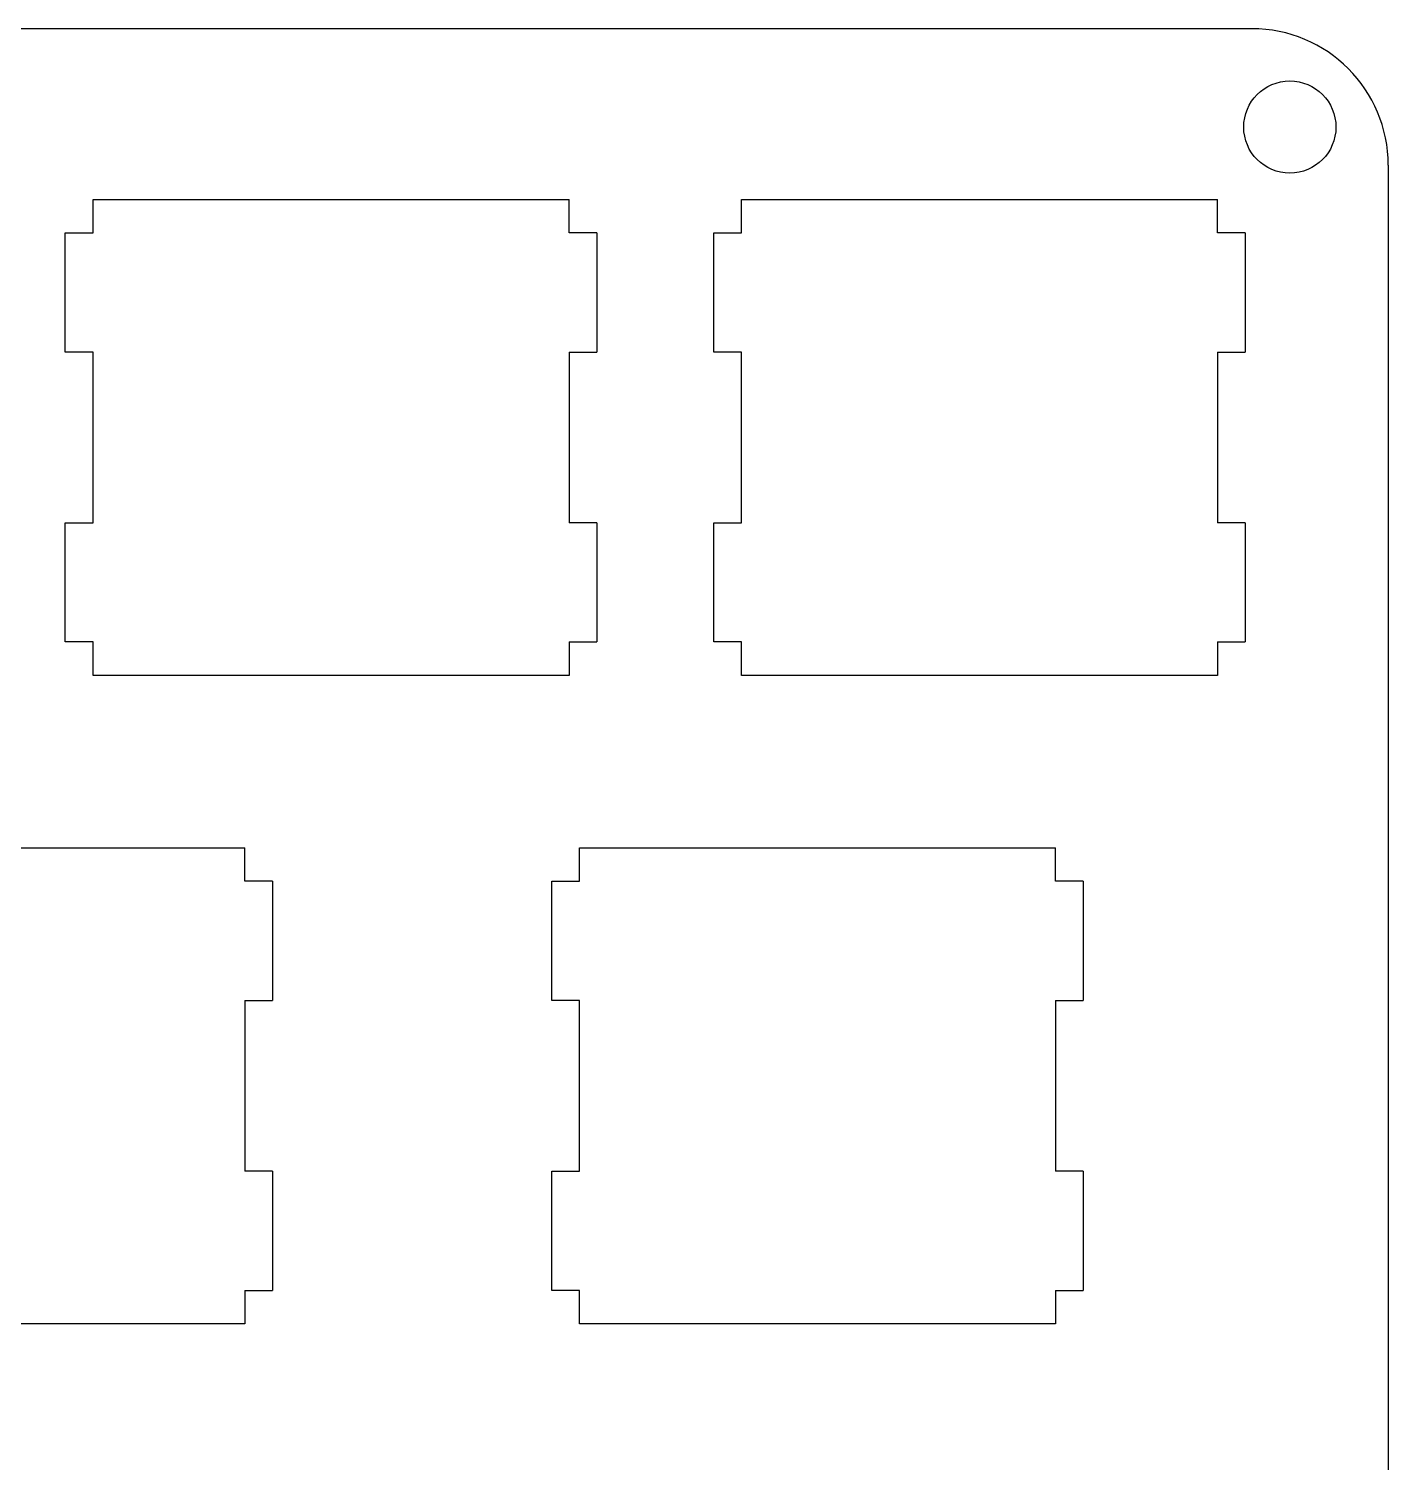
# Model space of a CAD drawing. Extents: x 14 to 304, y 9 to 109.
# Drawn here: x 264.24 to 304.07, y 67.31 to 109.31 of the extents above; entities that cross this region are included whole.
import ezdxf

# ---------------------------------------------------------------- set-up
doc = ezdxf.new("R2010")
doc.units = 0
doc.layers.add('LAYER_1', color=7, linetype='CONTINUOUS')

msp = doc.modelspace()

# ---------------------------------------------------------------- linework, layer by layer
at = {"layer": 'LAYER_1', "linetype": 'BYBLOCK'}
for p, q in [((300.07, 109.313), (39.626, 109.31)), ((304.07, 105.313), (304.072, 32.37))]:
    msp.add_line(p, q, dxfattribs=at)
for points in [[(266.127, 104.313, 0), (266.197, 104.313, 0), (266.401, 104.313, 0), (266.726, 104.313, 0), (267.16, 104.313, 0), (267.69, 104.313, 0), (268.306, 104.313, 0), (268.994, 104.313, 0), (269.742, 104.313, 0), (270.539, 104.313, 0), (271.372, 104.313, 0), (272.23, 104.313, 0), (273.099, 104.313, 0), (273.969, 104.313, 0), (274.826, 104.313, 0), (275.659, 104.313, 0), (276.456, 104.313, 0), (277.205, 104.313, 0), (277.893, 104.313, 0), (278.508, 104.313, 0), (279.039, 104.313, 0), (279.473, 104.313, 0), (279.797, 104.313, 0), (280.001, 104.313, 0), (280.072, 104.313, 0)], [(266.127, 103.334, 0), (266.127, 103.339, 0), (266.127, 103.353, 0), (266.127, 103.376, 0), (266.127, 103.406, 0), (266.127, 103.444, 0), (266.127, 103.487, 0), (266.127, 103.535, 0), (266.127, 103.588, 0), (266.127, 103.644, 0), (266.127, 103.702, 0), (266.127, 103.762, 0), (266.127, 103.823, 0), (266.127, 103.884, 0), (266.127, 103.944, 0), (266.127, 104.003, 0), (266.127, 104.059, 0), (266.127, 104.111, 0), (266.127, 104.16, 0), (266.127, 104.203, 0), (266.127, 104.24, 0), (266.127, 104.271, 0), (266.127, 104.293, 0), (266.127, 104.308, 0), (266.127, 104.313, 0)], [(280.072, 103.334, 0), (280.072, 103.339, 0), (280.072, 103.353, 0), (280.072, 103.376, 0), (280.072, 103.406, 0), (280.072, 103.444, 0), (280.072, 103.487, 0), (280.072, 103.535, 0), (280.072, 103.588, 0), (280.072, 103.644, 0), (280.072, 103.702, 0), (280.072, 103.762, 0), (280.072, 103.823, 0), (280.072, 103.884, 0), (280.072, 103.944, 0), (280.072, 104.003, 0), (280.072, 104.059, 0), (280.072, 104.111, 0), (280.072, 104.16, 0), (280.072, 104.203, 0), (280.072, 104.24, 0), (280.072, 104.271, 0), (280.072, 104.293, 0), (280.072, 104.308, 0), (280.072, 104.313, 0)], [(285.127, 104.313, 0), (285.197, 104.313, 0), (285.401, 104.313, 0), (285.726, 104.313, 0), (286.16, 104.313, 0), (286.69, 104.313, 0), (287.306, 104.313, 0), (287.994, 104.313, 0), (288.742, 104.313, 0), (289.539, 104.313, 0), (290.372, 104.313, 0), (291.23, 104.313, 0), (292.099, 104.313, 0), (292.969, 104.313, 0), (293.826, 104.313, 0), (294.659, 104.313, 0), (295.456, 104.313, 0), (296.205, 104.313, 0), (296.893, 104.313, 0), (297.508, 104.313, 0), (298.039, 104.313, 0), (298.473, 104.313, 0), (298.797, 104.313, 0), (299.001, 104.313, 0), (299.072, 104.313, 0)], [(285.127, 103.334, 0), (285.127, 103.339, 0), (285.127, 103.353, 0), (285.127, 103.376, 0), (285.127, 103.406, 0), (285.127, 103.444, 0), (285.127, 103.487, 0), (285.127, 103.535, 0), (285.127, 103.588, 0), (285.127, 103.644, 0), (285.127, 103.702, 0), (285.127, 103.762, 0), (285.127, 103.823, 0), (285.127, 103.884, 0), (285.127, 103.944, 0), (285.127, 104.003, 0), (285.127, 104.059, 0), (285.127, 104.111, 0), (285.127, 104.16, 0), (285.127, 104.203, 0), (285.127, 104.24, 0), (285.127, 104.271, 0), (285.127, 104.293, 0), (285.127, 104.308, 0), (285.127, 104.313, 0)], [(299.072, 103.334, 0), (299.072, 103.339, 0), (299.072, 103.353, 0), (299.072, 103.376, 0), (299.072, 103.406, 0), (299.072, 103.444, 0), (299.072, 103.487, 0), (299.072, 103.535, 0), (299.072, 103.588, 0), (299.072, 103.644, 0), (299.072, 103.702, 0), (299.072, 103.762, 0), (299.072, 103.823, 0), (299.072, 103.884, 0), (299.072, 103.944, 0), (299.072, 104.003, 0), (299.072, 104.059, 0), (299.072, 104.111, 0), (299.072, 104.16, 0), (299.072, 104.203, 0), (299.072, 104.24, 0), (299.072, 104.271, 0), (299.072, 104.293, 0), (299.072, 104.308, 0), (299.072, 104.313, 0)], [(265.315, 99.84, 0), (265.315, 99.858, 0), (265.315, 99.909, 0), (265.315, 99.99, 0), (265.315, 100.099, 0), (265.315, 100.232, 0), (265.315, 100.386, 0), (265.315, 100.558, 0), (265.315, 100.746, 0), (265.315, 100.946, 0), (265.315, 101.154, 0), (265.315, 101.369, 0), (265.315, 101.587, 0), (265.315, 101.805, 0), (265.315, 102.02, 0), (265.315, 102.228, 0), (265.315, 102.428, 0), (265.315, 102.616, 0), (265.315, 102.788, 0), (265.315, 102.942, 0), (265.315, 103.075, 0), (265.315, 103.184, 0), (265.315, 103.265, 0), (265.315, 103.316, 0), (265.315, 103.334, 0)], [(265.315, 103.334, 0), (265.319, 103.334, 0), (265.331, 103.334, 0), (265.35, 103.334, 0), (265.375, 103.334, 0), (265.406, 103.334, 0), (265.442, 103.334, 0), (265.482, 103.334, 0), (265.526, 103.334, 0), (265.572, 103.334, 0), (265.62, 103.334, 0), (265.67, 103.334, 0), (265.721, 103.334, 0), (265.772, 103.334, 0), (265.821, 103.334, 0), (265.87, 103.334, 0), (265.916, 103.334, 0), (265.96, 103.334, 0), (266, 103.334, 0), (266.036, 103.334, 0), (266.067, 103.334, 0), (266.092, 103.334, 0), (266.111, 103.334, 0), (266.123, 103.334, 0), (266.127, 103.334, 0)], [(280.883, 103.334, 0), (280.879, 103.334, 0), (280.867, 103.334, 0), (280.848, 103.334, 0), (280.823, 103.334, 0), (280.792, 103.334, 0), (280.756, 103.334, 0), (280.716, 103.334, 0), (280.673, 103.334, 0), (280.626, 103.334, 0), (280.578, 103.334, 0), (280.528, 103.334, 0), (280.477, 103.334, 0), (280.427, 103.334, 0), (280.377, 103.334, 0), (280.328, 103.334, 0), (280.282, 103.334, 0), (280.239, 103.334, 0), (280.199, 103.334, 0), (280.163, 103.334, 0), (280.132, 103.334, 0), (280.107, 103.334, 0), (280.088, 103.334, 0), (280.076, 103.334, 0), (280.072, 103.334, 0)], [(280.883, 103.334, 0), (280.883, 103.316, 0), (280.883, 103.265, 0), (280.883, 103.184, 0), (280.883, 103.075, 0), (280.883, 102.942, 0), (280.883, 102.788, 0), (280.883, 102.616, 0), (280.883, 102.428, 0), (280.883, 102.228, 0), (280.883, 102.02, 0), (280.883, 101.805, 0), (280.883, 101.587, 0), (280.883, 101.369, 0), (280.883, 101.154, 0), (280.883, 100.946, 0), (280.883, 100.746, 0), (280.883, 100.558, 0), (280.883, 100.386, 0), (280.883, 100.232, 0), (280.883, 100.099, 0), (280.883, 99.99, 0), (280.883, 99.909, 0), (280.883, 99.858, 0), (280.883, 99.84, 0)], [(284.315, 99.84, 0), (284.315, 99.858, 0), (284.315, 99.909, 0), (284.315, 99.99, 0), (284.315, 100.099, 0), (284.315, 100.232, 0), (284.315, 100.386, 0), (284.315, 100.558, 0), (284.315, 100.746, 0), (284.315, 100.946, 0), (284.315, 101.154, 0), (284.315, 101.369, 0), (284.315, 101.587, 0), (284.315, 101.805, 0), (284.315, 102.02, 0), (284.315, 102.228, 0), (284.315, 102.428, 0), (284.315, 102.616, 0), (284.315, 102.788, 0), (284.315, 102.942, 0), (284.315, 103.075, 0), (284.315, 103.184, 0), (284.315, 103.265, 0), (284.315, 103.316, 0), (284.315, 103.334, 0)], [(284.315, 103.334, 0), (284.319, 103.334, 0), (284.331, 103.334, 0), (284.35, 103.334, 0), (284.375, 103.334, 0), (284.406, 103.334, 0), (284.442, 103.334, 0), (284.482, 103.334, 0), (284.526, 103.334, 0), (284.572, 103.334, 0), (284.62, 103.334, 0), (284.67, 103.334, 0), (284.721, 103.334, 0), (284.772, 103.334, 0), (284.821, 103.334, 0), (284.87, 103.334, 0), (284.916, 103.334, 0), (284.96, 103.334, 0), (285, 103.334, 0), (285.036, 103.334, 0), (285.067, 103.334, 0), (285.092, 103.334, 0), (285.111, 103.334, 0), (285.123, 103.334, 0), (285.127, 103.334, 0)], [(299.883, 103.334, 0), (299.879, 103.334, 0), (299.867, 103.334, 0), (299.848, 103.334, 0), (299.823, 103.334, 0), (299.792, 103.334, 0), (299.756, 103.334, 0), (299.716, 103.334, 0), (299.673, 103.334, 0), (299.626, 103.334, 0), (299.578, 103.334, 0), (299.528, 103.334, 0), (299.477, 103.334, 0), (299.427, 103.334, 0), (299.377, 103.334, 0), (299.328, 103.334, 0), (299.282, 103.334, 0), (299.239, 103.334, 0), (299.199, 103.334, 0), (299.163, 103.334, 0), (299.132, 103.334, 0), (299.107, 103.334, 0), (299.088, 103.334, 0), (299.076, 103.334, 0), (299.072, 103.334, 0)], [(299.883, 103.334, 0), (299.883, 103.316, 0), (299.883, 103.265, 0), (299.883, 103.184, 0), (299.883, 103.075, 0), (299.883, 102.942, 0), (299.883, 102.788, 0), (299.883, 102.616, 0), (299.883, 102.428, 0), (299.883, 102.228, 0), (299.883, 102.02, 0), (299.883, 101.805, 0), (299.883, 101.587, 0), (299.883, 101.369, 0), (299.883, 101.154, 0), (299.883, 100.946, 0), (299.883, 100.746, 0), (299.883, 100.558, 0), (299.883, 100.386, 0), (299.883, 100.232, 0), (299.883, 100.099, 0), (299.883, 99.99, 0), (299.883, 99.909, 0), (299.883, 99.858, 0), (299.883, 99.84, 0)], [(266.127, 99.84, 0), (266.123, 99.84, 0), (266.111, 99.84, 0), (266.092, 99.84, 0), (266.067, 99.84, 0), (266.036, 99.84, 0), (266, 99.84, 0), (265.96, 99.84, 0), (265.916, 99.84, 0), (265.87, 99.84, 0), (265.821, 99.84, 0), (265.772, 99.84, 0), (265.721, 99.84, 0), (265.67, 99.84, 0), (265.62, 99.84, 0), (265.572, 99.84, 0), (265.526, 99.84, 0), (265.482, 99.84, 0), (265.442, 99.84, 0), (265.406, 99.84, 0), (265.375, 99.84, 0), (265.35, 99.84, 0), (265.331, 99.84, 0), (265.319, 99.84, 0), (265.315, 99.84, 0)], [(266.127, 94.84, 0), (266.127, 94.865, 0), (266.127, 94.938, 0), (266.127, 95.055, 0), (266.127, 95.21, 0), (266.127, 95.401, 0), (266.127, 95.621, 0), (266.127, 95.868, 0), (266.127, 96.136, 0), (266.127, 96.422, 0), (266.127, 96.721, 0), (266.127, 97.028, 0), (266.127, 97.34, 0), (266.127, 97.652, 0), (266.127, 97.959, 0), (266.127, 98.258, 0), (266.127, 98.544, 0), (266.127, 98.812, 0), (266.127, 99.059, 0), (266.127, 99.279, 0), (266.127, 99.47, 0), (266.127, 99.625, 0), (266.127, 99.742, 0), (266.127, 99.815, 0), (266.127, 99.84, 0)], [(280.072, 99.84, 0), (280.072, 99.815, 0), (280.072, 99.742, 0), (280.072, 99.625, 0), (280.072, 99.47, 0), (280.072, 99.279, 0), (280.072, 99.059, 0), (280.072, 98.812, 0), (280.072, 98.544, 0), (280.072, 98.258, 0), (280.072, 97.959, 0), (280.072, 97.652, 0), (280.072, 97.34, 0), (280.072, 97.028, 0), (280.072, 96.721, 0), (280.072, 96.422, 0), (280.072, 96.136, 0), (280.072, 95.868, 0), (280.072, 95.621, 0), (280.072, 95.401, 0), (280.072, 95.21, 0), (280.072, 95.055, 0), (280.072, 94.938, 0), (280.072, 94.865, 0), (280.072, 94.84, 0)], [(280.072, 99.84, 0), (280.076, 99.84, 0), (280.088, 99.84, 0), (280.107, 99.84, 0), (280.132, 99.84, 0), (280.163, 99.84, 0), (280.199, 99.84, 0), (280.239, 99.84, 0), (280.282, 99.84, 0), (280.328, 99.84, 0), (280.377, 99.84, 0), (280.427, 99.84, 0), (280.477, 99.84, 0), (280.528, 99.84, 0), (280.578, 99.84, 0), (280.626, 99.84, 0), (280.673, 99.84, 0), (280.716, 99.84, 0), (280.756, 99.84, 0), (280.792, 99.84, 0), (280.823, 99.84, 0), (280.848, 99.84, 0), (280.867, 99.84, 0), (280.879, 99.84, 0), (280.883, 99.84, 0)], [(285.127, 99.84, 0), (285.123, 99.84, 0), (285.111, 99.84, 0), (285.092, 99.84, 0), (285.067, 99.84, 0), (285.036, 99.84, 0), (285, 99.84, 0), (284.96, 99.84, 0), (284.916, 99.84, 0), (284.87, 99.84, 0), (284.821, 99.84, 0), (284.772, 99.84, 0), (284.721, 99.84, 0), (284.67, 99.84, 0), (284.62, 99.84, 0), (284.572, 99.84, 0), (284.526, 99.84, 0), (284.482, 99.84, 0), (284.442, 99.84, 0), (284.406, 99.84, 0), (284.375, 99.84, 0), (284.35, 99.84, 0), (284.331, 99.84, 0), (284.319, 99.84, 0), (284.315, 99.84, 0)], [(285.127, 94.84, 0), (285.127, 94.865, 0), (285.127, 94.938, 0), (285.127, 95.055, 0), (285.127, 95.21, 0), (285.127, 95.401, 0), (285.127, 95.621, 0), (285.127, 95.868, 0), (285.127, 96.136, 0), (285.127, 96.422, 0), (285.127, 96.721, 0), (285.127, 97.028, 0), (285.127, 97.34, 0), (285.127, 97.652, 0), (285.127, 97.959, 0), (285.127, 98.258, 0), (285.127, 98.544, 0), (285.127, 98.812, 0), (285.127, 99.059, 0), (285.127, 99.279, 0), (285.127, 99.47, 0), (285.127, 99.625, 0), (285.127, 99.742, 0), (285.127, 99.815, 0), (285.127, 99.84, 0)], [(299.072, 99.84, 0), (299.072, 99.815, 0), (299.072, 99.742, 0), (299.072, 99.625, 0), (299.072, 99.47, 0), (299.072, 99.279, 0), (299.072, 99.059, 0), (299.072, 98.812, 0), (299.072, 98.544, 0), (299.072, 98.258, 0), (299.072, 97.959, 0), (299.072, 97.652, 0), (299.072, 97.34, 0), (299.072, 97.028, 0), (299.072, 96.721, 0), (299.072, 96.422, 0), (299.072, 96.136, 0), (299.072, 95.868, 0), (299.072, 95.621, 0), (299.072, 95.401, 0), (299.072, 95.21, 0), (299.072, 95.055, 0), (299.072, 94.938, 0), (299.072, 94.865, 0), (299.072, 94.84, 0)], [(299.072, 99.84, 0), (299.076, 99.84, 0), (299.088, 99.84, 0), (299.107, 99.84, 0), (299.132, 99.84, 0), (299.163, 99.84, 0), (299.199, 99.84, 0), (299.239, 99.84, 0), (299.282, 99.84, 0), (299.328, 99.84, 0), (299.377, 99.84, 0), (299.427, 99.84, 0), (299.477, 99.84, 0), (299.528, 99.84, 0), (299.578, 99.84, 0), (299.626, 99.84, 0), (299.673, 99.84, 0), (299.716, 99.84, 0), (299.756, 99.84, 0), (299.792, 99.84, 0), (299.823, 99.84, 0), (299.848, 99.84, 0), (299.867, 99.84, 0), (299.879, 99.84, 0), (299.883, 99.84, 0)], [(265.315, 91.346, 0), (265.315, 91.364, 0), (265.315, 91.415, 0), (265.315, 91.496, 0), (265.315, 91.605, 0), (265.315, 91.738, 0), (265.315, 91.892, 0), (265.315, 92.064, 0), (265.315, 92.252, 0), (265.315, 92.452, 0), (265.315, 92.66, 0), (265.315, 92.875, 0), (265.315, 93.093, 0), (265.315, 93.311, 0), (265.315, 93.526, 0), (265.315, 93.735, 0), (265.315, 93.934, 0), (265.315, 94.122, 0), (265.315, 94.294, 0), (265.315, 94.448, 0), (265.315, 94.581, 0), (265.315, 94.69, 0), (265.315, 94.771, 0), (265.315, 94.822, 0), (265.315, 94.84, 0)], [(265.315, 94.84, 0), (265.319, 94.84, 0), (265.331, 94.84, 0), (265.35, 94.84, 0), (265.375, 94.84, 0), (265.406, 94.84, 0), (265.442, 94.84, 0), (265.482, 94.84, 0), (265.526, 94.84, 0), (265.572, 94.84, 0), (265.62, 94.84, 0), (265.67, 94.84, 0), (265.721, 94.84, 0), (265.772, 94.84, 0), (265.821, 94.84, 0), (265.87, 94.84, 0), (265.916, 94.84, 0), (265.96, 94.84, 0), (266, 94.84, 0), (266.036, 94.84, 0), (266.067, 94.84, 0), (266.092, 94.84, 0), (266.111, 94.84, 0), (266.123, 94.84, 0), (266.127, 94.84, 0)], [(280.883, 94.84, 0), (280.879, 94.84, 0), (280.867, 94.84, 0), (280.848, 94.84, 0), (280.823, 94.84, 0), (280.792, 94.84, 0), (280.756, 94.84, 0), (280.716, 94.84, 0), (280.673, 94.84, 0), (280.626, 94.84, 0), (280.578, 94.84, 0), (280.528, 94.84, 0), (280.477, 94.84, 0), (280.427, 94.84, 0), (280.377, 94.84, 0), (280.328, 94.84, 0), (280.282, 94.84, 0), (280.239, 94.84, 0), (280.199, 94.84, 0), (280.163, 94.84, 0), (280.132, 94.84, 0), (280.107, 94.84, 0), (280.088, 94.84, 0), (280.076, 94.84, 0), (280.072, 94.84, 0)], [(280.883, 94.84, 0), (280.883, 94.822, 0), (280.883, 94.771, 0), (280.883, 94.69, 0), (280.883, 94.581, 0), (280.883, 94.448, 0), (280.883, 94.294, 0), (280.883, 94.122, 0), (280.883, 93.934, 0), (280.883, 93.735, 0), (280.883, 93.526, 0), (280.883, 93.311, 0), (280.883, 93.093, 0), (280.883, 92.875, 0), (280.883, 92.66, 0), (280.883, 92.452, 0), (280.883, 92.252, 0), (280.883, 92.064, 0), (280.883, 91.892, 0), (280.883, 91.738, 0), (280.883, 91.605, 0), (280.883, 91.496, 0), (280.883, 91.415, 0), (280.883, 91.364, 0), (280.883, 91.346, 0)], [(284.315, 91.346, 0), (284.315, 91.364, 0), (284.315, 91.415, 0), (284.315, 91.496, 0), (284.315, 91.605, 0), (284.315, 91.738, 0), (284.315, 91.892, 0), (284.315, 92.064, 0), (284.315, 92.252, 0), (284.315, 92.452, 0), (284.315, 92.66, 0), (284.315, 92.875, 0), (284.315, 93.093, 0), (284.315, 93.311, 0), (284.315, 93.526, 0), (284.315, 93.735, 0), (284.315, 93.934, 0), (284.315, 94.122, 0), (284.315, 94.294, 0), (284.315, 94.448, 0), (284.315, 94.581, 0), (284.315, 94.69, 0), (284.315, 94.771, 0), (284.315, 94.822, 0), (284.315, 94.84, 0)], [(284.315, 94.84, 0), (284.319, 94.84, 0), (284.331, 94.84, 0), (284.35, 94.84, 0), (284.375, 94.84, 0), (284.406, 94.84, 0), (284.442, 94.84, 0), (284.482, 94.84, 0), (284.526, 94.84, 0), (284.572, 94.84, 0), (284.62, 94.84, 0), (284.67, 94.84, 0), (284.721, 94.84, 0), (284.772, 94.84, 0), (284.821, 94.84, 0), (284.87, 94.84, 0), (284.916, 94.84, 0), (284.96, 94.84, 0), (285, 94.84, 0), (285.036, 94.84, 0), (285.067, 94.84, 0), (285.092, 94.84, 0), (285.111, 94.84, 0), (285.123, 94.84, 0), (285.127, 94.84, 0)], [(299.883, 94.84, 0), (299.879, 94.84, 0), (299.867, 94.84, 0), (299.848, 94.84, 0), (299.823, 94.84, 0), (299.792, 94.84, 0), (299.756, 94.84, 0), (299.716, 94.84, 0), (299.673, 94.84, 0), (299.626, 94.84, 0), (299.578, 94.84, 0), (299.528, 94.84, 0), (299.477, 94.84, 0), (299.427, 94.84, 0), (299.377, 94.84, 0), (299.328, 94.84, 0), (299.282, 94.84, 0), (299.239, 94.84, 0), (299.199, 94.84, 0), (299.163, 94.84, 0), (299.132, 94.84, 0), (299.107, 94.84, 0), (299.088, 94.84, 0), (299.076, 94.84, 0), (299.072, 94.84, 0)], [(299.883, 94.84, 0), (299.883, 94.822, 0), (299.883, 94.771, 0), (299.883, 94.69, 0), (299.883, 94.581, 0), (299.883, 94.448, 0), (299.883, 94.294, 0), (299.883, 94.122, 0), (299.883, 93.934, 0), (299.883, 93.735, 0), (299.883, 93.526, 0), (299.883, 93.311, 0), (299.883, 93.093, 0), (299.883, 92.875, 0), (299.883, 92.66, 0), (299.883, 92.452, 0), (299.883, 92.252, 0), (299.883, 92.064, 0), (299.883, 91.892, 0), (299.883, 91.738, 0), (299.883, 91.605, 0), (299.883, 91.496, 0), (299.883, 91.415, 0), (299.883, 91.364, 0), (299.883, 91.346, 0)], [(266.127, 91.346, 0), (266.123, 91.346, 0), (266.111, 91.346, 0), (266.092, 91.346, 0), (266.067, 91.346, 0), (266.036, 91.346, 0), (266, 91.346, 0), (265.96, 91.346, 0), (265.916, 91.346, 0), (265.87, 91.346, 0), (265.821, 91.346, 0), (265.772, 91.346, 0), (265.721, 91.346, 0), (265.67, 91.346, 0), (265.62, 91.346, 0), (265.572, 91.346, 0), (265.526, 91.346, 0), (265.482, 91.346, 0), (265.442, 91.346, 0), (265.406, 91.346, 0), (265.375, 91.346, 0), (265.35, 91.346, 0), (265.331, 91.346, 0), (265.319, 91.346, 0), (265.315, 91.346, 0)], [(266.127, 90.367, 0), (266.127, 90.372, 0), (266.127, 90.387, 0), (266.127, 90.409, 0), (266.127, 90.44, 0), (266.127, 90.477, 0), (266.127, 90.52, 0), (266.127, 90.569, 0), (266.127, 90.621, 0), (266.127, 90.677, 0), (266.127, 90.736, 0), (266.127, 90.796, 0), (266.127, 90.857, 0), (266.127, 90.918, 0), (266.127, 90.978, 0), (266.127, 91.036, 0), (266.127, 91.092, 0), (266.127, 91.145, 0), (266.127, 91.193, 0), (266.127, 91.236, 0), (266.127, 91.274, 0), (266.127, 91.304, 0), (266.127, 91.327, 0), (266.127, 91.341, 0), (266.127, 91.346, 0)], [(280.072, 91.346, 0), (280.076, 91.346, 0), (280.088, 91.346, 0), (280.107, 91.346, 0), (280.132, 91.346, 0), (280.163, 91.346, 0), (280.199, 91.346, 0), (280.239, 91.346, 0), (280.282, 91.346, 0), (280.328, 91.346, 0), (280.377, 91.346, 0), (280.427, 91.346, 0), (280.477, 91.346, 0), (280.528, 91.346, 0), (280.578, 91.346, 0), (280.626, 91.346, 0), (280.673, 91.346, 0), (280.716, 91.346, 0), (280.756, 91.346, 0), (280.792, 91.346, 0), (280.823, 91.346, 0), (280.848, 91.346, 0), (280.867, 91.346, 0), (280.879, 91.346, 0), (280.883, 91.346, 0)], [(280.072, 91.346, 0), (280.072, 91.341, 0), (280.072, 91.327, 0), (280.072, 91.304, 0), (280.072, 91.274, 0), (280.072, 91.236, 0), (280.072, 91.193, 0), (280.072, 91.145, 0), (280.072, 91.092, 0), (280.072, 91.036, 0), (280.072, 90.978, 0), (280.072, 90.918, 0), (280.072, 90.857, 0), (280.072, 90.796, 0), (280.072, 90.736, 0), (280.072, 90.677, 0), (280.072, 90.621, 0), (280.072, 90.569, 0), (280.072, 90.52, 0), (280.072, 90.477, 0), (280.072, 90.44, 0), (280.072, 90.409, 0), (280.072, 90.387, 0), (280.072, 90.372, 0), (280.072, 90.367, 0)], [(285.127, 91.346, 0), (285.123, 91.346, 0), (285.111, 91.346, 0), (285.092, 91.346, 0), (285.067, 91.346, 0), (285.036, 91.346, 0), (285, 91.346, 0), (284.96, 91.346, 0), (284.916, 91.346, 0), (284.87, 91.346, 0), (284.821, 91.346, 0), (284.772, 91.346, 0), (284.721, 91.346, 0), (284.67, 91.346, 0), (284.62, 91.346, 0), (284.572, 91.346, 0), (284.526, 91.346, 0), (284.482, 91.346, 0), (284.442, 91.346, 0), (284.406, 91.346, 0), (284.375, 91.346, 0), (284.35, 91.346, 0), (284.331, 91.346, 0), (284.319, 91.346, 0), (284.315, 91.346, 0)], [(285.127, 90.367, 0), (285.127, 90.372, 0), (285.127, 90.387, 0), (285.127, 90.409, 0), (285.127, 90.44, 0), (285.127, 90.477, 0), (285.127, 90.52, 0), (285.127, 90.569, 0), (285.127, 90.621, 0), (285.127, 90.677, 0), (285.127, 90.736, 0), (285.127, 90.796, 0), (285.127, 90.857, 0), (285.127, 90.918, 0), (285.127, 90.978, 0), (285.127, 91.036, 0), (285.127, 91.092, 0), (285.127, 91.145, 0), (285.127, 91.193, 0), (285.127, 91.236, 0), (285.127, 91.274, 0), (285.127, 91.304, 0), (285.127, 91.327, 0), (285.127, 91.341, 0), (285.127, 91.346, 0)], [(299.072, 91.346, 0), (299.076, 91.346, 0), (299.088, 91.346, 0), (299.107, 91.346, 0), (299.132, 91.346, 0), (299.163, 91.346, 0), (299.199, 91.346, 0), (299.239, 91.346, 0), (299.282, 91.346, 0), (299.328, 91.346, 0), (299.377, 91.346, 0), (299.427, 91.346, 0), (299.477, 91.346, 0), (299.528, 91.346, 0), (299.578, 91.346, 0), (299.626, 91.346, 0), (299.673, 91.346, 0), (299.716, 91.346, 0), (299.756, 91.346, 0), (299.792, 91.346, 0), (299.823, 91.346, 0), (299.848, 91.346, 0), (299.867, 91.346, 0), (299.879, 91.346, 0), (299.883, 91.346, 0)], [(299.072, 91.346, 0), (299.072, 91.341, 0), (299.072, 91.327, 0), (299.072, 91.304, 0), (299.072, 91.274, 0), (299.072, 91.236, 0), (299.072, 91.193, 0), (299.072, 91.145, 0), (299.072, 91.092, 0), (299.072, 91.036, 0), (299.072, 90.978, 0), (299.072, 90.918, 0), (299.072, 90.857, 0), (299.072, 90.796, 0), (299.072, 90.736, 0), (299.072, 90.677, 0), (299.072, 90.621, 0), (299.072, 90.569, 0), (299.072, 90.52, 0), (299.072, 90.477, 0), (299.072, 90.44, 0), (299.072, 90.409, 0), (299.072, 90.387, 0), (299.072, 90.372, 0), (299.072, 90.367, 0)], [(280.072, 90.367, 0), (280.001, 90.367, 0), (279.797, 90.367, 0), (279.473, 90.367, 0), (279.039, 90.367, 0), (278.508, 90.367, 0), (277.893, 90.367, 0), (277.205, 90.367, 0), (276.456, 90.367, 0), (275.659, 90.367, 0), (274.826, 90.367, 0), (273.969, 90.367, 0), (273.099, 90.367, 0), (272.23, 90.367, 0), (271.372, 90.367, 0), (270.539, 90.367, 0), (269.742, 90.367, 0), (268.994, 90.367, 0), (268.306, 90.367, 0), (267.69, 90.367, 0), (267.16, 90.367, 0), (266.726, 90.367, 0), (266.401, 90.367, 0), (266.197, 90.367, 0), (266.127, 90.367, 0)], [(299.072, 90.367, 0), (299.001, 90.367, 0), (298.797, 90.367, 0), (298.473, 90.367, 0), (298.039, 90.367, 0), (297.508, 90.367, 0), (296.893, 90.367, 0), (296.205, 90.367, 0), (295.456, 90.367, 0), (294.659, 90.367, 0), (293.826, 90.367, 0), (292.969, 90.367, 0), (292.099, 90.367, 0), (291.23, 90.367, 0), (290.372, 90.367, 0), (289.539, 90.367, 0), (288.742, 90.367, 0), (287.994, 90.367, 0), (287.306, 90.367, 0), (286.69, 90.367, 0), (286.16, 90.367, 0), (285.726, 90.367, 0), (285.401, 90.367, 0), (285.197, 90.367, 0), (285.127, 90.367, 0)], [(263.599, 85.313, 0), (264.469, 85.313, 0), (265.326, 85.313, 0), (266.159, 85.313, 0), (266.956, 85.313, 0), (267.705, 85.313, 0), (268.393, 85.313, 0), (269.008, 85.313, 0), (269.539, 85.313, 0), (269.973, 85.313, 0), (270.297, 85.313, 0), (270.501, 85.313, 0), (270.572, 85.313, 0)], [(270.572, 84.334, 0), (270.572, 84.339, 0), (270.572, 84.353, 0), (270.572, 84.376, 0), (270.572, 84.406, 0), (270.572, 84.444, 0), (270.572, 84.487, 0), (270.572, 84.535, 0), (270.572, 84.588, 0), (270.572, 84.644, 0), (270.572, 84.702, 0), (270.572, 84.762, 0), (270.572, 84.823, 0), (270.572, 84.884, 0), (270.572, 84.944, 0), (270.572, 85.003, 0), (270.572, 85.059, 0), (270.572, 85.111, 0), (270.572, 85.16, 0), (270.572, 85.203, 0), (270.572, 85.24, 0), (270.572, 85.271, 0), (270.572, 85.293, 0), (270.572, 85.308, 0), (270.572, 85.313, 0)], [(280.377, 85.313, 0), (280.447, 85.313, 0), (280.651, 85.313, 0), (280.976, 85.313, 0), (281.41, 85.313, 0), (281.94, 85.313, 0), (282.556, 85.313, 0), (283.244, 85.313, 0), (283.992, 85.313, 0), (284.789, 85.313, 0), (285.622, 85.313, 0), (286.48, 85.313, 0), (287.349, 85.313, 0), (288.219, 85.313, 0), (289.076, 85.313, 0), (289.909, 85.313, 0), (290.706, 85.313, 0), (291.455, 85.313, 0), (292.143, 85.313, 0), (292.758, 85.313, 0), (293.289, 85.313, 0), (293.723, 85.313, 0), (294.047, 85.313, 0), (294.251, 85.313, 0), (294.322, 85.313, 0)], [(280.377, 84.334, 0), (280.377, 84.339, 0), (280.377, 84.353, 0), (280.377, 84.376, 0), (280.377, 84.406, 0), (280.377, 84.444, 0), (280.377, 84.487, 0), (280.377, 84.535, 0), (280.377, 84.588, 0), (280.377, 84.644, 0), (280.377, 84.702, 0), (280.377, 84.762, 0), (280.377, 84.823, 0), (280.377, 84.884, 0), (280.377, 84.944, 0), (280.377, 85.003, 0), (280.377, 85.059, 0), (280.377, 85.111, 0), (280.377, 85.16, 0), (280.377, 85.203, 0), (280.377, 85.24, 0), (280.377, 85.271, 0), (280.377, 85.293, 0), (280.377, 85.308, 0), (280.377, 85.313, 0)], [(294.322, 84.334, 0), (294.322, 84.339, 0), (294.322, 84.353, 0), (294.322, 84.376, 0), (294.322, 84.406, 0), (294.322, 84.444, 0), (294.322, 84.487, 0), (294.322, 84.535, 0), (294.322, 84.588, 0), (294.322, 84.644, 0), (294.322, 84.702, 0), (294.322, 84.762, 0), (294.322, 84.823, 0), (294.322, 84.884, 0), (294.322, 84.944, 0), (294.322, 85.003, 0), (294.322, 85.059, 0), (294.322, 85.111, 0), (294.322, 85.16, 0), (294.322, 85.203, 0), (294.322, 85.24, 0), (294.322, 85.271, 0), (294.322, 85.293, 0), (294.322, 85.308, 0), (294.322, 85.313, 0)], [(271.383, 84.334, 0), (271.379, 84.334, 0), (271.367, 84.334, 0), (271.348, 84.334, 0), (271.323, 84.334, 0), (271.292, 84.334, 0), (271.256, 84.334, 0), (271.216, 84.334, 0), (271.173, 84.334, 0), (271.126, 84.334, 0), (271.078, 84.334, 0), (271.028, 84.334, 0), (270.977, 84.334, 0), (270.927, 84.334, 0), (270.877, 84.334, 0), (270.828, 84.334, 0), (270.782, 84.334, 0), (270.739, 84.334, 0), (270.699, 84.334, 0), (270.663, 84.334, 0), (270.632, 84.334, 0), (270.607, 84.334, 0), (270.588, 84.334, 0), (270.576, 84.334, 0), (270.572, 84.334, 0)], [(271.383, 84.334, 0), (271.383, 84.316, 0), (271.383, 84.265, 0), (271.383, 84.184, 0), (271.383, 84.075, 0), (271.383, 83.942, 0), (271.383, 83.788, 0), (271.383, 83.616, 0), (271.383, 83.428, 0), (271.383, 83.228, 0), (271.383, 83.02, 0), (271.383, 82.805, 0), (271.383, 82.587, 0), (271.383, 82.369, 0), (271.383, 82.154, 0), (271.383, 81.946, 0), (271.383, 81.746, 0), (271.383, 81.558, 0), (271.383, 81.386, 0), (271.383, 81.232, 0), (271.383, 81.099, 0), (271.383, 80.99, 0), (271.383, 80.909, 0), (271.383, 80.858, 0), (271.383, 80.84, 0)], [(279.565, 80.84, 0), (279.565, 80.858, 0), (279.565, 80.909, 0), (279.565, 80.99, 0), (279.565, 81.099, 0), (279.565, 81.232, 0), (279.565, 81.386, 0), (279.565, 81.558, 0), (279.565, 81.746, 0), (279.565, 81.946, 0), (279.565, 82.154, 0), (279.565, 82.369, 0), (279.565, 82.587, 0), (279.565, 82.805, 0), (279.565, 83.02, 0), (279.565, 83.228, 0), (279.565, 83.428, 0), (279.565, 83.616, 0), (279.565, 83.788, 0), (279.565, 83.942, 0), (279.565, 84.075, 0), (279.565, 84.184, 0), (279.565, 84.265, 0), (279.565, 84.316, 0), (279.565, 84.334, 0)], [(279.565, 84.334, 0), (279.569, 84.334, 0), (279.581, 84.334, 0), (279.6, 84.334, 0), (279.625, 84.334, 0), (279.656, 84.334, 0), (279.692, 84.334, 0), (279.732, 84.334, 0), (279.776, 84.334, 0), (279.822, 84.334, 0), (279.87, 84.334, 0), (279.92, 84.334, 0), (279.971, 84.334, 0), (280.022, 84.334, 0), (280.071, 84.334, 0), (280.12, 84.334, 0), (280.166, 84.334, 0), (280.21, 84.334, 0), (280.25, 84.334, 0), (280.286, 84.334, 0), (280.317, 84.334, 0), (280.342, 84.334, 0), (280.361, 84.334, 0), (280.373, 84.334, 0), (280.377, 84.334, 0)], [(295.133, 84.334, 0), (295.129, 84.334, 0), (295.117, 84.334, 0), (295.098, 84.334, 0), (295.073, 84.334, 0), (295.042, 84.334, 0), (295.006, 84.334, 0), (294.966, 84.334, 0), (294.923, 84.334, 0), (294.876, 84.334, 0), (294.828, 84.334, 0), (294.778, 84.334, 0), (294.727, 84.334, 0), (294.677, 84.334, 0), (294.627, 84.334, 0), (294.578, 84.334, 0), (294.532, 84.334, 0), (294.489, 84.334, 0), (294.449, 84.334, 0), (294.413, 84.334, 0), (294.382, 84.334, 0), (294.357, 84.334, 0), (294.338, 84.334, 0), (294.326, 84.334, 0), (294.322, 84.334, 0)], [(295.133, 84.334, 0), (295.133, 84.316, 0), (295.133, 84.265, 0), (295.133, 84.184, 0), (295.133, 84.075, 0), (295.133, 83.942, 0), (295.133, 83.788, 0), (295.133, 83.616, 0), (295.133, 83.428, 0), (295.133, 83.228, 0), (295.133, 83.02, 0), (295.133, 82.805, 0), (295.133, 82.587, 0), (295.133, 82.369, 0), (295.133, 82.154, 0), (295.133, 81.946, 0), (295.133, 81.746, 0), (295.133, 81.558, 0), (295.133, 81.386, 0), (295.133, 81.232, 0), (295.133, 81.099, 0), (295.133, 80.99, 0), (295.133, 80.909, 0), (295.133, 80.858, 0), (295.133, 80.84, 0)], [(270.572, 80.84, 0), (270.572, 80.815, 0), (270.572, 80.742, 0), (270.572, 80.625, 0), (270.572, 80.47, 0), (270.572, 80.279, 0), (270.572, 80.059, 0), (270.572, 79.812, 0), (270.572, 79.544, 0), (270.572, 79.258, 0), (270.572, 78.959, 0), (270.572, 78.652, 0), (270.572, 78.34, 0), (270.572, 78.028, 0), (270.572, 77.721, 0), (270.572, 77.422, 0), (270.572, 77.136, 0), (270.572, 76.868, 0), (270.572, 76.621, 0), (270.572, 76.401, 0), (270.572, 76.21, 0), (270.572, 76.055, 0), (270.572, 75.938, 0), (270.572, 75.865, 0), (270.572, 75.84, 0)], [(270.572, 80.84, 0), (270.576, 80.84, 0), (270.588, 80.84, 0), (270.607, 80.84, 0), (270.632, 80.84, 0), (270.663, 80.84, 0), (270.699, 80.84, 0), (270.739, 80.84, 0), (270.782, 80.84, 0), (270.828, 80.84, 0), (270.877, 80.84, 0), (270.927, 80.84, 0), (270.977, 80.84, 0), (271.028, 80.84, 0), (271.078, 80.84, 0), (271.126, 80.84, 0), (271.173, 80.84, 0), (271.216, 80.84, 0), (271.256, 80.84, 0), (271.292, 80.84, 0), (271.323, 80.84, 0), (271.348, 80.84, 0), (271.367, 80.84, 0), (271.379, 80.84, 0), (271.383, 80.84, 0)], [(280.377, 80.84, 0), (280.373, 80.84, 0), (280.361, 80.84, 0), (280.342, 80.84, 0), (280.317, 80.84, 0), (280.286, 80.84, 0), (280.25, 80.84, 0), (280.21, 80.84, 0), (280.166, 80.84, 0), (280.12, 80.84, 0), (280.071, 80.84, 0), (280.022, 80.84, 0), (279.971, 80.84, 0), (279.92, 80.84, 0), (279.87, 80.84, 0), (279.822, 80.84, 0), (279.776, 80.84, 0), (279.732, 80.84, 0), (279.692, 80.84, 0), (279.656, 80.84, 0), (279.625, 80.84, 0), (279.6, 80.84, 0), (279.581, 80.84, 0), (279.569, 80.84, 0), (279.565, 80.84, 0)], [(280.377, 75.84, 0), (280.377, 75.865, 0), (280.377, 75.938, 0), (280.377, 76.055, 0), (280.377, 76.21, 0), (280.377, 76.401, 0), (280.377, 76.621, 0), (280.377, 76.868, 0), (280.377, 77.136, 0), (280.377, 77.422, 0), (280.377, 77.721, 0), (280.377, 78.028, 0), (280.377, 78.34, 0), (280.377, 78.652, 0), (280.377, 78.959, 0), (280.377, 79.258, 0), (280.377, 79.544, 0), (280.377, 79.812, 0), (280.377, 80.059, 0), (280.377, 80.279, 0), (280.377, 80.47, 0), (280.377, 80.625, 0), (280.377, 80.742, 0), (280.377, 80.815, 0), (280.377, 80.84, 0)], [(294.322, 80.84, 0), (294.322, 80.815, 0), (294.322, 80.742, 0), (294.322, 80.625, 0), (294.322, 80.47, 0), (294.322, 80.279, 0), (294.322, 80.059, 0), (294.322, 79.812, 0), (294.322, 79.544, 0), (294.322, 79.258, 0), (294.322, 78.959, 0), (294.322, 78.652, 0), (294.322, 78.34, 0), (294.322, 78.028, 0), (294.322, 77.721, 0), (294.322, 77.422, 0), (294.322, 77.136, 0), (294.322, 76.868, 0), (294.322, 76.621, 0), (294.322, 76.401, 0), (294.322, 76.21, 0), (294.322, 76.055, 0), (294.322, 75.938, 0), (294.322, 75.865, 0), (294.322, 75.84, 0)], [(294.322, 80.84, 0), (294.326, 80.84, 0), (294.338, 80.84, 0), (294.357, 80.84, 0), (294.382, 80.84, 0), (294.413, 80.84, 0), (294.449, 80.84, 0), (294.489, 80.84, 0), (294.532, 80.84, 0), (294.578, 80.84, 0), (294.627, 80.84, 0), (294.677, 80.84, 0), (294.727, 80.84, 0), (294.778, 80.84, 0), (294.828, 80.84, 0), (294.876, 80.84, 0), (294.923, 80.84, 0), (294.966, 80.84, 0), (295.006, 80.84, 0), (295.042, 80.84, 0), (295.073, 80.84, 0), (295.098, 80.84, 0), (295.117, 80.84, 0), (295.129, 80.84, 0), (295.133, 80.84, 0)], [(271.383, 75.84, 0), (271.379, 75.84, 0), (271.367, 75.84, 0), (271.348, 75.84, 0), (271.323, 75.84, 0), (271.292, 75.84, 0), (271.256, 75.84, 0), (271.216, 75.84, 0), (271.173, 75.84, 0), (271.126, 75.84, 0), (271.078, 75.84, 0), (271.028, 75.84, 0), (270.977, 75.84, 0), (270.927, 75.84, 0), (270.877, 75.84, 0), (270.828, 75.84, 0), (270.782, 75.84, 0), (270.739, 75.84, 0), (270.699, 75.84, 0), (270.663, 75.84, 0), (270.632, 75.84, 0), (270.607, 75.84, 0), (270.588, 75.84, 0), (270.576, 75.84, 0), (270.572, 75.84, 0)], [(271.383, 75.84, 0), (271.383, 75.822, 0), (271.383, 75.771, 0), (271.383, 75.69, 0), (271.383, 75.581, 0), (271.383, 75.448, 0), (271.383, 75.294, 0), (271.383, 75.122, 0), (271.383, 74.934, 0), (271.383, 74.735, 0), (271.383, 74.526, 0), (271.383, 74.311, 0), (271.383, 74.093, 0), (271.383, 73.875, 0), (271.383, 73.66, 0), (271.383, 73.452, 0), (271.383, 73.252, 0), (271.383, 73.064, 0), (271.383, 72.892, 0), (271.383, 72.738, 0), (271.383, 72.605, 0), (271.383, 72.496, 0), (271.383, 72.415, 0), (271.383, 72.364, 0), (271.383, 72.346, 0)], [(279.565, 72.346, 0), (279.565, 72.364, 0), (279.565, 72.415, 0), (279.565, 72.496, 0), (279.565, 72.605, 0), (279.565, 72.738, 0), (279.565, 72.892, 0), (279.565, 73.064, 0), (279.565, 73.252, 0), (279.565, 73.452, 0), (279.565, 73.66, 0), (279.565, 73.875, 0), (279.565, 74.093, 0), (279.565, 74.311, 0), (279.565, 74.526, 0), (279.565, 74.735, 0), (279.565, 74.934, 0), (279.565, 75.122, 0), (279.565, 75.294, 0), (279.565, 75.448, 0), (279.565, 75.581, 0), (279.565, 75.69, 0), (279.565, 75.771, 0), (279.565, 75.822, 0), (279.565, 75.84, 0)], [(279.565, 75.84, 0), (279.569, 75.84, 0), (279.581, 75.84, 0), (279.6, 75.84, 0), (279.625, 75.84, 0), (279.656, 75.84, 0), (279.692, 75.84, 0), (279.732, 75.84, 0), (279.776, 75.84, 0), (279.822, 75.84, 0), (279.87, 75.84, 0), (279.92, 75.84, 0), (279.971, 75.84, 0), (280.022, 75.84, 0), (280.071, 75.84, 0), (280.12, 75.84, 0), (280.166, 75.84, 0), (280.21, 75.84, 0), (280.25, 75.84, 0), (280.286, 75.84, 0), (280.317, 75.84, 0), (280.342, 75.84, 0), (280.361, 75.84, 0), (280.373, 75.84, 0), (280.377, 75.84, 0)], [(295.133, 75.84, 0), (295.129, 75.84, 0), (295.117, 75.84, 0), (295.098, 75.84, 0), (295.073, 75.84, 0), (295.042, 75.84, 0), (295.006, 75.84, 0), (294.966, 75.84, 0), (294.923, 75.84, 0), (294.876, 75.84, 0), (294.828, 75.84, 0), (294.778, 75.84, 0), (294.727, 75.84, 0), (294.677, 75.84, 0), (294.627, 75.84, 0), (294.578, 75.84, 0), (294.532, 75.84, 0), (294.489, 75.84, 0), (294.449, 75.84, 0), (294.413, 75.84, 0), (294.382, 75.84, 0), (294.357, 75.84, 0), (294.338, 75.84, 0), (294.326, 75.84, 0), (294.322, 75.84, 0)], [(295.133, 75.84, 0), (295.133, 75.822, 0), (295.133, 75.771, 0), (295.133, 75.69, 0), (295.133, 75.581, 0), (295.133, 75.448, 0), (295.133, 75.294, 0), (295.133, 75.122, 0), (295.133, 74.934, 0), (295.133, 74.735, 0), (295.133, 74.526, 0), (295.133, 74.311, 0), (295.133, 74.093, 0), (295.133, 73.875, 0), (295.133, 73.66, 0), (295.133, 73.452, 0), (295.133, 73.252, 0), (295.133, 73.064, 0), (295.133, 72.892, 0), (295.133, 72.738, 0), (295.133, 72.605, 0), (295.133, 72.496, 0), (295.133, 72.415, 0), (295.133, 72.364, 0), (295.133, 72.346, 0)], [(270.572, 72.346, 0), (270.576, 72.346, 0), (270.588, 72.346, 0), (270.607, 72.346, 0), (270.632, 72.346, 0), (270.663, 72.346, 0), (270.699, 72.346, 0), (270.739, 72.346, 0), (270.782, 72.346, 0), (270.828, 72.346, 0), (270.877, 72.346, 0), (270.927, 72.346, 0), (270.977, 72.346, 0), (271.028, 72.346, 0), (271.078, 72.346, 0), (271.126, 72.346, 0), (271.173, 72.346, 0), (271.216, 72.346, 0), (271.256, 72.346, 0), (271.292, 72.346, 0), (271.323, 72.346, 0), (271.348, 72.346, 0), (271.367, 72.346, 0), (271.379, 72.346, 0), (271.383, 72.346, 0)], [(270.572, 72.346, 0), (270.572, 72.341, 0), (270.572, 72.327, 0), (270.572, 72.304, 0), (270.572, 72.274, 0), (270.572, 72.236, 0), (270.572, 72.193, 0), (270.572, 72.145, 0), (270.572, 72.092, 0), (270.572, 72.036, 0), (270.572, 71.978, 0), (270.572, 71.918, 0), (270.572, 71.857, 0), (270.572, 71.796, 0), (270.572, 71.736, 0), (270.572, 71.677, 0), (270.572, 71.621, 0), (270.572, 71.569, 0), (270.572, 71.52, 0), (270.572, 71.477, 0), (270.572, 71.44, 0), (270.572, 71.409, 0), (270.572, 71.387, 0), (270.572, 71.372, 0), (270.572, 71.367, 0)], [(280.377, 72.346, 0), (280.373, 72.346, 0), (280.361, 72.346, 0), (280.342, 72.346, 0), (280.317, 72.346, 0), (280.286, 72.346, 0), (280.25, 72.346, 0), (280.21, 72.346, 0), (280.166, 72.346, 0), (280.12, 72.346, 0), (280.071, 72.346, 0), (280.022, 72.346, 0), (279.971, 72.346, 0), (279.92, 72.346, 0), (279.87, 72.346, 0), (279.822, 72.346, 0), (279.776, 72.346, 0), (279.732, 72.346, 0), (279.692, 72.346, 0), (279.656, 72.346, 0), (279.625, 72.346, 0), (279.6, 72.346, 0), (279.581, 72.346, 0), (279.569, 72.346, 0), (279.565, 72.346, 0)], [(280.377, 71.367, 0), (280.377, 71.372, 0), (280.377, 71.387, 0), (280.377, 71.409, 0), (280.377, 71.44, 0), (280.377, 71.477, 0), (280.377, 71.52, 0), (280.377, 71.569, 0), (280.377, 71.621, 0), (280.377, 71.677, 0), (280.377, 71.736, 0), (280.377, 71.796, 0), (280.377, 71.857, 0), (280.377, 71.918, 0), (280.377, 71.978, 0), (280.377, 72.036, 0), (280.377, 72.092, 0), (280.377, 72.145, 0), (280.377, 72.193, 0), (280.377, 72.236, 0), (280.377, 72.274, 0), (280.377, 72.304, 0), (280.377, 72.327, 0), (280.377, 72.341, 0), (280.377, 72.346, 0)], [(294.322, 72.346, 0), (294.326, 72.346, 0), (294.338, 72.346, 0), (294.357, 72.346, 0), (294.382, 72.346, 0), (294.413, 72.346, 0), (294.449, 72.346, 0), (294.489, 72.346, 0), (294.532, 72.346, 0), (294.578, 72.346, 0), (294.627, 72.346, 0), (294.677, 72.346, 0), (294.727, 72.346, 0), (294.778, 72.346, 0), (294.828, 72.346, 0), (294.876, 72.346, 0), (294.923, 72.346, 0), (294.966, 72.346, 0), (295.006, 72.346, 0), (295.042, 72.346, 0), (295.073, 72.346, 0), (295.098, 72.346, 0), (295.117, 72.346, 0), (295.129, 72.346, 0), (295.133, 72.346, 0)], [(294.322, 72.346, 0), (294.322, 72.341, 0), (294.322, 72.327, 0), (294.322, 72.304, 0), (294.322, 72.274, 0), (294.322, 72.236, 0), (294.322, 72.193, 0), (294.322, 72.145, 0), (294.322, 72.092, 0), (294.322, 72.036, 0), (294.322, 71.978, 0), (294.322, 71.918, 0), (294.322, 71.857, 0), (294.322, 71.796, 0), (294.322, 71.736, 0), (294.322, 71.677, 0), (294.322, 71.621, 0), (294.322, 71.569, 0), (294.322, 71.52, 0), (294.322, 71.477, 0), (294.322, 71.44, 0), (294.322, 71.409, 0), (294.322, 71.387, 0), (294.322, 71.372, 0), (294.322, 71.367, 0)], [(270.572, 71.367, 0), (270.501, 71.367, 0), (270.297, 71.367, 0), (269.973, 71.367, 0), (269.539, 71.367, 0), (269.008, 71.367, 0), (268.393, 71.367, 0), (267.705, 71.367, 0), (266.956, 71.367, 0), (266.159, 71.367, 0), (265.326, 71.367, 0), (264.469, 71.367, 0), (263.599, 71.367, 0)], [(294.322, 71.367, 0), (294.251, 71.367, 0), (294.047, 71.367, 0), (293.723, 71.367, 0), (293.289, 71.367, 0), (292.758, 71.367, 0), (292.143, 71.367, 0), (291.455, 71.367, 0), (290.706, 71.367, 0), (289.909, 71.367, 0), (289.076, 71.367, 0), (288.219, 71.367, 0), (287.349, 71.367, 0), (286.48, 71.367, 0), (285.622, 71.367, 0), (284.789, 71.367, 0), (283.992, 71.367, 0), (283.244, 71.367, 0), (282.556, 71.367, 0), (281.94, 71.367, 0), (281.41, 71.367, 0), (280.976, 71.367, 0), (280.651, 71.367, 0), (280.447, 71.367, 0), (280.377, 71.367, 0)]]:
    msp.add_polyline3d(points, dxfattribs=at)
at = {"layer": 'LAYER_1'}
msp.add_circle((301.187, 106.431), 1.35, dxfattribs=at)
msp.add_arc((300.07, 105.313), 4, 0, 90, dxfattribs=at)

doc.saveas('drawing.dxf')
